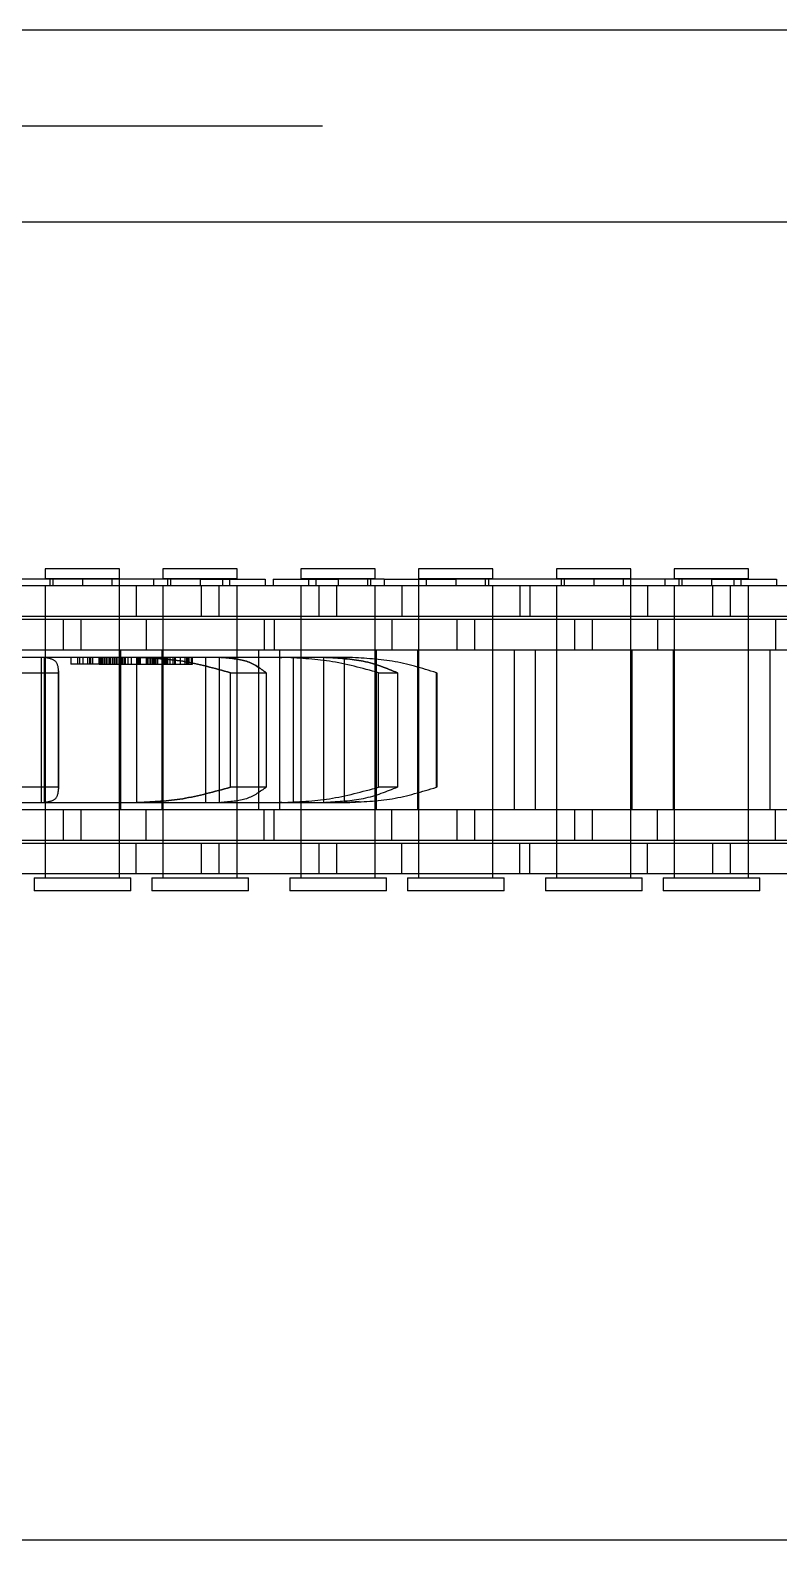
# Model space of a CAD drawing. Header units: metres. Extents: x 0 to 21025, y 0 to 14850.
# Drawn here: x 4449.4 to 4486.6, y 9261.1 to 9336.1 of the extents above; entities that cross this region are included whole.
import ezdxf

# ---------------------------------------------------------------- set-up
doc = ezdxf.new("R2010")
doc.units = ezdxf.units.M
doc.header["$LTSCALE"] = 25
doc.linetypes.add('HIDDEN2', pattern=[4.7625, 3.175, -1.5875])
doc.layers.add('SL4', color=4, linetype='Continuous')
doc.layers.add('ST1', color=7, linetype='HIDDEN2')

msp = doc.modelspace()

# ---------------------------------------------------------------- linework, layer by layer
at = {"layer": 'SL4'}
for p, q in [((5535.514, 9336.149), (4210.539, 9336.149)), ((4210.539, 9326.624), (5535.514, 9326.624)), ((4210.539, 9261.149), (5535.514, 9261.149))]:
    msp.add_line(p, q, dxfattribs=at)
at = {"layer": 'ST1'}
for p, q in [((5535.514, 9331.386), (4210.539, 9331.386)), ((4210.539, 9326.624), (5535.514, 9326.624)), ((4453.874, 9309.384), (4450.184, 9309.384)), ((4450.184, 9309.384), (4450.184, 9308.91)), ((4453.874, 9308.91), (4453.874, 9309.384)), ((4459.722, 9309.384), (4456.032, 9309.384)), ((4456.032, 9309.384), (4456.032, 9308.91)), ((4459.722, 9308.91), (4459.722, 9309.384)), ((4466.574, 9309.384), (4462.884, 9309.384)), ((4462.884, 9309.384), (4462.884, 9308.91)), ((4466.574, 9308.91), (4466.574, 9309.384)), ((4472.422, 9309.384), (4468.732, 9309.384)), ((4468.732, 9309.384), (4468.732, 9308.91)), ((4472.422, 9308.91), (4472.422, 9309.384)), ((4479.274, 9309.384), (4475.584, 9309.384)), ((4475.584, 9309.384), (4475.584, 9308.91)), ((4479.274, 9308.91), (4479.274, 9309.384)), ((4485.122, 9309.384), (4481.432, 9309.384)), ((4481.432, 9309.384), (4481.432, 9308.91)), ((4485.122, 9308.91), (4485.122, 9309.384)), ((4457.877, 9308.873), (4445.177, 9308.873)), ((4454.702, 9308.541), (4448.352, 9308.541)), ((4450.184, 9308.91), (4453.874, 9308.91)), ((4450.184, 9308.541), (4450.184, 9307.021)), ((4450.184, 9308.541), (4450.184, 9294.042)), ((4450.41, 9308.873), (4450.41, 9308.541)), ((4450.553, 9308.91), (4450.553, 9308.541)), ((4452.029, 9308.873), (4452.029, 9308.541)), ((4453.505, 9308.541), (4453.505, 9308.91)), ((4453.874, 9307.021), (4453.874, 9308.873)), ((4453.874, 9294.042), (4453.874, 9308.541)), ((4454.702, 9308.541), (4454.702, 9307.021)), ((4463.797, 9308.541), (4454.702, 9308.541)), ((4455.581, 9308.541), (4455.581, 9308.873)), ((4456.032, 9308.91), (4459.722, 9308.91)), ((4456.032, 9308.541), (4456.032, 9307.021)), ((4456.032, 9308.541), (4456.032, 9294.042)), ((4456.258, 9308.873), (4456.258, 9308.541)), ((4456.401, 9308.91), (4456.401, 9308.541)), ((4457.877, 9308.873), (4457.877, 9308.541)), ((4457.877, 9308.873), (4461.108, 9308.873)), ((4457.949, 9307.021), (4457.949, 9308.541)), ((4458.809, 9308.541), (4458.809, 9307.021)), ((4458.984, 9308.873), (4458.984, 9308.541)), ((4459.353, 9308.541), (4459.353, 9308.91)), ((4459.722, 9307.021), (4459.722, 9308.541)), ((4459.722, 9294.042), (4459.722, 9308.541)), ((4461.108, 9308.873), (4461.108, 9308.541)), ((4461.499, 9308.873), (4461.499, 9308.541)), ((4461.499, 9308.873), (4464.729, 9308.873)), ((4462.884, 9308.91), (4466.574, 9308.91)), ((4462.884, 9308.541), (4462.884, 9307.021)), ((4462.884, 9308.541), (4462.884, 9294.042)), ((4463.253, 9308.91), (4463.253, 9308.541)), ((4463.622, 9308.873), (4463.622, 9308.541)), ((4464.657, 9308.541), (4463.797, 9308.541)), ((4463.797, 9307.021), (4463.797, 9308.541)), ((4473.752, 9308.541), (4464.657, 9308.541)), ((4464.657, 9308.541), (4464.657, 9307.021)), ((4464.729, 9308.873), (4464.729, 9308.541)), ((4467.025, 9308.873), (4464.729, 9308.873)), ((4466.205, 9308.541), (4466.205, 9308.91)), ((4466.348, 9308.873), (4466.348, 9308.541)), ((4466.574, 9307.021), (4466.574, 9308.541)), ((4466.574, 9294.042), (4466.574, 9308.541)), ((4467.025, 9308.873), (4470.577, 9308.873)), ((4467.025, 9308.873), (4467.025, 9308.541)), ((4467.904, 9308.541), (4467.904, 9307.021)), ((4468.732, 9308.91), (4472.422, 9308.91)), ((4468.732, 9308.873), (4468.732, 9307.021)), ((4468.732, 9308.541), (4468.732, 9294.042)), ((4469.101, 9308.91), (4469.101, 9308.541)), ((4470.577, 9308.873), (4470.577, 9308.541)), ((4483.277, 9308.873), (4470.577, 9308.873)), ((4472.053, 9308.541), (4472.053, 9308.91)), ((4472.196, 9308.873), (4472.196, 9308.541)), ((4472.422, 9307.021), (4472.422, 9308.541)), ((4472.422, 9294.042), (4472.422, 9308.541)), ((4473.752, 9308.541), (4473.752, 9307.021)), ((4480.102, 9308.541), (4473.752, 9308.541)), ((4474.254, 9308.541), (4474.254, 9307.021)), ((4475.584, 9308.91), (4479.274, 9308.91)), ((4475.584, 9308.541), (4475.584, 9307.021)), ((4475.584, 9308.541), (4475.584, 9294.042)), ((4475.81, 9308.873), (4475.81, 9308.541)), ((4475.953, 9308.91), (4475.953, 9308.541)), ((4477.429, 9308.873), (4477.429, 9308.541)), ((4478.905, 9308.541), (4478.905, 9308.91)), ((4479.274, 9307.021), (4479.274, 9308.873)), ((4479.274, 9294.042), (4479.274, 9308.541)), ((4480.102, 9308.541), (4480.102, 9307.021)), ((4489.197, 9308.541), (4480.102, 9308.541)), ((4480.981, 9308.541), (4480.981, 9308.873)), ((4481.432, 9308.91), (4485.122, 9308.91)), ((4481.432, 9308.541), (4481.432, 9307.021)), ((4481.432, 9308.541), (4481.432, 9294.042)), ((4481.658, 9308.873), (4481.658, 9308.541)), ((4481.801, 9308.91), (4481.801, 9308.541)), ((4483.277, 9308.873), (4483.277, 9308.541)), ((4483.277, 9308.873), (4486.508, 9308.873)), ((4483.349, 9307.021), (4483.349, 9308.541)), ((4484.209, 9308.541), (4484.209, 9307.021)), ((4484.384, 9308.873), (4484.384, 9308.541)), ((4484.753, 9308.541), (4484.753, 9308.91)), ((4485.122, 9307.021), (4485.122, 9308.541)), ((4485.122, 9294.042), (4485.122, 9308.541)), ((4486.508, 9308.873), (4486.508, 9308.541)), ((4451.097, 9306.869), (4442.002, 9306.869)), ((4454.702, 9307.021), (4448.352, 9307.021)), ((4450.184, 9306.869), (4450.184, 9305.349)), ((4451.957, 9306.869), (4451.097, 9306.869)), ((4451.097, 9305.349), (4451.097, 9306.869)), ((4461.052, 9306.869), (4451.957, 9306.869)), ((4451.957, 9306.869), (4451.957, 9305.349)), ((4453.874, 9305.349), (4453.874, 9306.869)), ((4463.797, 9307.021), (4454.702, 9307.021)), ((4455.204, 9306.869), (4455.204, 9305.349)), ((4456.032, 9306.869), (4456.032, 9305.349)), ((4459.722, 9305.349), (4459.722, 9306.869)), ((4461.052, 9306.869), (4461.052, 9305.349)), ((4467.402, 9306.869), (4461.052, 9306.869)), ((4461.554, 9306.869), (4461.554, 9305.349)), ((4462.884, 9306.869), (4462.884, 9305.349)), ((4464.657, 9307.021), (4463.797, 9307.021)), ((4473.752, 9307.021), (4464.657, 9307.021)), ((4466.574, 9305.349), (4466.574, 9306.869)), ((4467.402, 9306.869), (4467.402, 9305.349)), ((4476.497, 9306.869), (4467.402, 9306.869)), ((4468.732, 9306.869), (4468.732, 9305.349)), ((4470.649, 9305.349), (4470.649, 9306.869)), ((4471.509, 9306.869), (4471.509, 9305.349)), ((4472.422, 9305.349), (4472.422, 9306.869)), ((4480.102, 9307.021), (4473.752, 9307.021)), ((4475.584, 9306.869), (4475.584, 9305.349)), ((4477.357, 9306.869), (4476.497, 9306.869)), ((4476.497, 9305.349), (4476.497, 9306.869)), ((4486.452, 9306.869), (4477.357, 9306.869)), ((4477.357, 9306.869), (4477.357, 9305.349)), ((4479.274, 9305.349), (4479.274, 9306.869)), ((4489.197, 9307.021), (4480.102, 9307.021)), ((4480.604, 9306.869), (4480.604, 9305.349)), ((4481.432, 9306.869), (4481.432, 9305.349)), ((4485.122, 9305.349), (4485.122, 9306.869)), ((4486.452, 9306.869), (4486.452, 9305.349)), ((4492.802, 9306.869), (4486.452, 9306.869)), ((4451.097, 9305.349), (4442.002, 9305.349)), ((4450.184, 9305.349), (4450.184, 9297.419)), ((4451.957, 9305.349), (4451.097, 9305.349)), ((4461.052, 9305.349), (4451.957, 9305.349)), ((4453.874, 9297.419), (4453.874, 9305.349)), ((4453.917, 9305.349), (4453.917, 9297.419)), ((4455.989, 9297.419), (4455.989, 9305.349)), ((4456.032, 9305.349), (4456.032, 9297.419)), ((4459.722, 9297.419), (4459.722, 9305.349)), ((4460.769, 9305.349), (4460.769, 9297.419)), ((4467.402, 9305.349), (4461.052, 9305.349)), ((4461.837, 9297.419), (4461.837, 9305.349)), ((4462.884, 9305.349), (4462.884, 9297.419)), ((4466.574, 9297.419), (4466.574, 9305.349)), ((4466.617, 9305.349), (4466.617, 9297.419)), ((4476.497, 9305.349), (4467.402, 9305.349)), ((4468.689, 9297.419), (4468.689, 9305.349)), ((4468.732, 9305.349), (4468.732, 9297.419)), ((4472.422, 9297.419), (4472.422, 9305.349)), ((4473.469, 9305.349), (4473.469, 9297.419)), ((4474.537, 9297.419), (4474.537, 9305.349)), ((4475.584, 9305.349), (4475.584, 9297.419)), ((4477.357, 9305.349), (4476.497, 9305.349)), ((4486.452, 9305.349), (4477.357, 9305.349)), ((4479.274, 9297.419), (4479.274, 9305.349)), ((4479.317, 9305.349), (4479.317, 9297.419)), ((4481.389, 9297.419), (4481.389, 9305.349)), ((4481.432, 9305.349), (4481.432, 9297.419)), ((4485.122, 9297.419), (4485.122, 9305.349)), ((4486.169, 9305.349), (4486.169, 9297.419)), ((4492.802, 9305.349), (4486.452, 9305.349)), ((4450.171, 9304.989), (4444.689, 9304.989)), ((4449.982, 9304.989), (4449.982, 9297.779)), ((4450.132, 9304.989), (4450.132, 9297.779)), ((4454.716, 9304.989), (4450.171, 9304.989)), ((4451.458, 9304.989), (4451.458, 9304.654)), ((4452.297, 9304.654), (4451.458, 9304.654)), ((4451.793, 9304.989), (4451.793, 9304.654)), ((4451.895, 9304.654), (4451.895, 9304.989)), ((4452.066, 9304.654), (4452.066, 9304.989)), ((4452.297, 9304.654), (4452.297, 9304.989)), ((4452.45, 9304.654), (4452.297, 9304.654)), ((4452.401, 9304.654), (4452.401, 9304.989)), ((4452.45, 9304.654), (4452.45, 9304.989)), ((4452.864, 9304.654), (4452.45, 9304.654)), ((4452.542, 9304.654), (4452.542, 9304.989)), ((4452.864, 9304.654), (4452.864, 9304.989)), ((4452.864, 9304.654), (4455.294, 9304.654)), ((4452.923, 9304.989), (4452.923, 9304.654)), ((4452.924, 9304.654), (4452.924, 9304.989)), ((4452.975, 9304.654), (4452.975, 9304.989)), ((4452.988, 9304.654), (4452.988, 9304.989)), ((4452.989, 9304.654), (4452.989, 9304.989)), ((4453.046, 9304.654), (4453.046, 9304.989)), ((4453.122, 9304.654), (4453.122, 9304.989)), ((4453.131, 9304.654), (4453.131, 9304.989)), ((4453.162, 9304.654), (4453.162, 9304.989)), ((4453.236, 9304.989), (4453.236, 9304.654)), ((4453.239, 9304.654), (4453.239, 9304.989)), ((4453.247, 9304.654), (4453.247, 9304.989)), ((4453.26, 9304.654), (4453.26, 9304.989)), ((4453.353, 9304.654), (4453.353, 9304.989)), ((4453.373, 9304.654), (4453.373, 9304.989)), ((4453.38, 9304.654), (4453.38, 9304.989)), ((4453.449, 9304.654), (4453.449, 9304.989)), ((4453.542, 9304.654), (4453.542, 9304.989)), ((4453.626, 9304.654), (4453.626, 9304.989)), ((4453.706, 9304.654), (4453.706, 9304.989)), ((4453.754, 9304.654), (4453.754, 9304.989)), ((4453.858, 9304.654), (4453.858, 9304.989)), ((4453.89, 9304.654), (4453.89, 9304.989)), ((4453.893, 9304.654), (4453.893, 9304.989)), ((4453.926, 9304.654), (4453.926, 9304.989)), ((4453.965, 9304.654), (4453.965, 9304.989)), ((4453.999, 9304.654), (4453.999, 9304.989)), ((4454.002, 9304.654), (4454.002, 9304.989)), ((4454.028, 9304.654), (4454.028, 9304.989)), ((4454.032, 9304.654), (4454.032, 9304.989)), ((4454.12, 9304.654), (4454.12, 9304.989)), ((4454.133, 9304.654), (4454.133, 9304.989)), ((4454.15, 9304.654), (4454.15, 9304.989)), ((4454.169, 9304.654), (4454.169, 9304.989)), ((4454.177, 9304.654), (4454.177, 9304.989)), ((4454.31, 9304.654), (4454.31, 9304.989)), ((4454.47, 9304.654), (4454.47, 9304.989)), ((4454.716, 9304.989), (4454.716, 9297.779)), ((4454.831, 9304.989), (4454.716, 9304.989)), ((4454.716, 9304.989), (4454.831, 9304.989)), ((4454.804, 9304.654), (4454.804, 9304.989)), ((4458.9, 9304.989), (4454.831, 9304.989)), ((4454.853, 9304.654), (4454.853, 9304.989)), ((4454.914, 9304.654), (4454.914, 9304.989)), ((4455.213, 9304.654), (4455.213, 9304.989)), ((4455.254, 9304.654), (4455.254, 9304.989)), ((4455.275, 9304.654), (4455.275, 9304.989)), ((4455.294, 9304.654), (4455.294, 9304.989)), ((4455.294, 9304.654), (4455.684, 9304.654)), ((4455.403, 9304.654), (4455.403, 9304.989)), ((4455.449, 9304.654), (4455.449, 9304.989)), ((4455.53, 9304.654), (4455.53, 9304.989)), ((4455.584, 9304.654), (4455.584, 9304.989)), ((4455.638, 9304.654), (4455.638, 9304.989)), ((4455.656, 9304.654), (4455.656, 9304.989)), ((4455.677, 9304.654), (4455.677, 9304.989)), ((4455.684, 9304.654), (4455.684, 9304.989)), ((4455.684, 9304.654), (4456.531, 9304.654)), ((4455.756, 9304.654), (4455.756, 9304.989)), ((4455.78, 9304.654), (4455.78, 9304.989)), ((4456.115, 9304.654), (4456.115, 9304.989)), ((4456.141, 9304.654), (4456.141, 9304.989)), ((4456.188, 9304.654), (4456.188, 9304.989)), ((4456.225, 9304.654), (4456.225, 9304.989)), ((4456.273, 9304.654), (4456.273, 9304.989)), ((4456.395, 9304.654), (4456.395, 9304.989)), ((4456.531, 9304.654), (4456.531, 9304.989)), ((4456.531, 9304.654), (4456.814, 9304.654)), ((4456.627, 9304.654), (4456.627, 9304.989)), ((4456.648, 9304.654), (4456.648, 9304.989)), ((4456.814, 9304.654), (4456.898, 9304.654)), ((4456.898, 9304.654), (4456.898, 9304.989)), ((4456.898, 9304.654), (4457.222, 9304.654)), ((4457.132, 9304.654), (4457.132, 9304.989)), ((4457.222, 9304.654), (4457.222, 9304.989)), ((4457.222, 9304.654), (4457.258, 9304.654)), ((4457.258, 9304.654), (4457.258, 9304.989)), ((4457.258, 9304.654), (4457.466, 9304.654)), ((4457.301, 9304.654), (4457.301, 9304.989)), ((4457.338, 9304.654), (4457.338, 9304.989)), ((4457.456, 9304.654), (4457.456, 9304.989)), ((4457.466, 9304.654), (4457.466, 9304.989)), ((4457.466, 9304.654), (4457.501, 9304.654)), ((4457.486, 9304.654), (4457.486, 9304.989)), ((4457.501, 9304.654), (4457.501, 9304.989)), ((4458.152, 9304.989), (4458.152, 9297.779)), ((4458.822, 9304.989), (4458.822, 9297.779)), ((4461.813, 9304.989), (4458.9, 9304.989)), ((4461.813, 9304.989), (4461.813, 9297.779)), ((4461.942, 9304.989), (4461.813, 9304.989)), ((4461.813, 9304.989), (4461.942, 9304.989)), ((4464.107, 9304.989), (4461.942, 9304.989)), ((4462.499, 9304.989), (4462.499, 9297.779)), ((4463.998, 9304.989), (4463.998, 9297.779)), ((4465.037, 9304.989), (4464.107, 9304.989)), ((4465.037, 9304.989), (4465.037, 9297.779)), ((4465.163, 9304.989), (4465.037, 9304.989)), ((4465.037, 9304.989), (4465.163, 9304.989)), ((4465.304, 9304.989), (4465.163, 9304.989)), ((4448.467, 9304.227), (4450.843, 9304.227)), ((4450.843, 9304.227), (4450.843, 9298.541)), ((4450.845, 9298.483), (4450.845, 9304.284)), ((4459.393, 9304.227), (4461.156, 9304.227)), ((4459.393, 9298.541), (4459.393, 9304.227)), ((4461.156, 9304.227), (4461.156, 9298.541)), ((4466.737, 9298.541), (4466.737, 9304.227)), ((4466.737, 9304.227), (4467.675, 9304.227)), ((4467.675, 9304.227), (4467.675, 9298.541)), ((4469.613, 9304.227), (4469.637, 9304.227)), ((4469.613, 9298.541), (4469.613, 9304.227)), ((4469.637, 9304.227), (4469.637, 9298.541)), ((4450.843, 9298.541), (4448.467, 9298.541)), ((4461.156, 9298.541), (4459.393, 9298.541)), ((4467.675, 9298.541), (4466.737, 9298.541)), ((4469.637, 9298.541), (4469.613, 9298.541)), ((4444.689, 9297.779), (4450.171, 9297.779)), ((4450.171, 9297.779), (4454.716, 9297.779)), ((4454.716, 9297.779), (4454.831, 9297.779)), ((4454.831, 9297.779), (4454.716, 9297.779)), ((4454.831, 9297.779), (4458.9, 9297.779)), ((4458.9, 9297.779), (4461.813, 9297.779)), ((4461.813, 9297.779), (4461.942, 9297.779)), ((4461.942, 9297.779), (4461.813, 9297.779)), ((4461.942, 9297.779), (4464.107, 9297.779)), ((4464.107, 9297.779), (4465.037, 9297.779)), ((4465.037, 9297.779), (4465.163, 9297.779)), ((4465.163, 9297.779), (4465.037, 9297.779)), ((4465.778, 9297.831), (4465.163, 9297.779)), ((4465.163, 9297.779), (4465.304, 9297.779)), ((4465.784, 9297.788), (4465.304, 9297.779)), ((4451.097, 9297.419), (4442.002, 9297.419)), ((4450.184, 9297.419), (4450.184, 9295.899)), ((4451.957, 9297.419), (4451.097, 9297.419)), ((4451.097, 9295.899), (4451.097, 9297.419)), ((4461.052, 9297.419), (4451.957, 9297.419)), ((4451.957, 9297.419), (4451.957, 9295.899)), ((4453.874, 9295.899), (4453.874, 9297.419)), ((4455.204, 9295.899), (4455.204, 9297.419)), ((4456.032, 9297.419), (4456.032, 9295.899)), ((4459.722, 9295.899), (4459.722, 9297.419)), ((4461.052, 9295.899), (4461.052, 9297.419)), ((4467.402, 9297.419), (4461.052, 9297.419)), ((4461.554, 9295.899), (4461.554, 9297.419)), ((4462.884, 9297.419), (4462.884, 9295.899)), ((4466.574, 9295.899), (4466.574, 9297.419)), ((4467.402, 9295.899), (4467.402, 9297.419)), ((4476.497, 9297.419), (4467.402, 9297.419)), ((4468.732, 9297.419), (4468.732, 9295.899)), ((4470.649, 9295.899), (4470.649, 9297.419)), ((4471.509, 9297.419), (4471.509, 9295.899)), ((4472.422, 9295.899), (4472.422, 9297.419)), ((4475.584, 9297.419), (4475.584, 9295.899)), ((4477.357, 9297.419), (4476.497, 9297.419)), ((4476.497, 9295.899), (4476.497, 9297.419)), ((4486.452, 9297.419), (4477.357, 9297.419)), ((4477.357, 9297.419), (4477.357, 9295.899)), ((4479.274, 9295.899), (4479.274, 9297.419)), ((4480.604, 9295.899), (4480.604, 9297.419)), ((4481.432, 9297.419), (4481.432, 9295.899)), ((4485.122, 9295.899), (4485.122, 9297.419)), ((4486.452, 9295.899), (4486.452, 9297.419)), ((4492.802, 9297.419), (4486.452, 9297.419)), ((4451.097, 9295.899), (4442.002, 9295.899)), ((4454.702, 9295.747), (4448.352, 9295.747)), ((4450.184, 9295.747), (4450.184, 9294.227)), ((4451.957, 9295.899), (4451.097, 9295.899)), ((4461.052, 9295.899), (4451.957, 9295.899)), ((4453.874, 9294.227), (4453.874, 9295.747)), ((4454.702, 9294.227), (4454.702, 9295.747)), ((4463.797, 9295.747), (4454.702, 9295.747)), ((4456.032, 9295.747), (4456.032, 9294.227)), ((4457.949, 9294.227), (4457.949, 9295.747)), ((4458.809, 9295.747), (4458.809, 9294.227)), ((4459.722, 9294.227), (4459.722, 9295.747)), ((4467.402, 9295.899), (4461.052, 9295.899)), ((4462.884, 9295.747), (4462.884, 9294.227)), ((4464.657, 9295.747), (4463.797, 9295.747)), ((4463.797, 9294.227), (4463.797, 9295.747)), ((4473.752, 9295.747), (4464.657, 9295.747)), ((4464.657, 9295.747), (4464.657, 9294.227)), ((4466.574, 9294.227), (4466.574, 9295.747)), ((4476.497, 9295.899), (4467.402, 9295.899)), ((4467.904, 9294.227), (4467.904, 9295.747)), ((4468.732, 9295.747), (4468.732, 9294.227)), ((4472.422, 9294.227), (4472.422, 9295.747)), ((4473.752, 9294.227), (4473.752, 9295.747)), ((4480.102, 9295.747), (4473.752, 9295.747)), ((4474.254, 9294.227), (4474.254, 9295.747)), ((4475.584, 9295.747), (4475.584, 9294.227)), ((4477.357, 9295.899), (4476.497, 9295.899)), ((4486.452, 9295.899), (4477.357, 9295.899)), ((4479.274, 9294.227), (4479.274, 9295.747)), ((4480.102, 9294.227), (4480.102, 9295.747)), ((4489.197, 9295.747), (4480.102, 9295.747)), ((4481.432, 9295.747), (4481.432, 9294.227)), ((4483.349, 9294.227), (4483.349, 9295.747)), ((4484.209, 9295.747), (4484.209, 9294.227)), ((4485.122, 9294.227), (4485.122, 9295.747)), ((4492.802, 9295.899), (4486.452, 9295.899)), ((4454.702, 9294.227), (4448.352, 9294.227)), ((4449.631, 9294.042), (4454.428, 9294.042)), ((4449.631, 9294.042), (4449.631, 9293.384)), ((4454.428, 9293.384), (4454.428, 9294.042)), ((4463.797, 9294.227), (4454.702, 9294.227)), ((4455.479, 9294.042), (4460.276, 9294.042)), ((4455.479, 9294.042), (4455.479, 9293.384)), ((4460.276, 9293.384), (4460.276, 9294.042)), ((4462.331, 9294.042), (4467.128, 9294.042)), ((4462.331, 9294.042), (4462.331, 9293.384)), ((4464.657, 9294.227), (4463.797, 9294.227)), ((4473.752, 9294.227), (4464.657, 9294.227)), ((4467.128, 9293.384), (4467.128, 9294.042)), ((4468.179, 9294.042), (4472.976, 9294.042)), ((4468.179, 9294.042), (4468.179, 9293.384)), ((4472.976, 9293.384), (4472.976, 9294.042)), ((4480.102, 9294.227), (4473.752, 9294.227)), ((4475.031, 9294.042), (4479.828, 9294.042)), ((4475.031, 9294.042), (4475.031, 9293.384)), ((4479.828, 9293.384), (4479.828, 9294.042)), ((4489.197, 9294.227), (4480.102, 9294.227)), ((4480.879, 9294.042), (4485.676, 9294.042)), ((4480.879, 9294.042), (4480.879, 9293.384)), ((4485.676, 9293.384), (4485.676, 9294.042)), ((4454.428, 9293.384), (4449.631, 9293.384)), ((4460.276, 9293.384), (4455.479, 9293.384)), ((4467.128, 9293.384), (4462.331, 9293.384)), ((4472.976, 9293.384), (4468.179, 9293.384)), ((4479.828, 9293.384), (4475.031, 9293.384)), ((4485.676, 9293.384), (4480.879, 9293.384))]:
    msp.add_line(p, q, dxfattribs=at)
for points, knots in [([(4450.171, 9304.989), (4450.372, 9304.953), (4450.789, 9304.88), (4450.824, 9304.449), (4450.843, 9304.227)], [0, 0, 0, 0, 0.4847353, 1, 1, 1, 1]), ([(4459.393, 9304.227), (4458.593, 9304.449), (4457.041, 9304.88), (4455.553, 9304.953), (4454.831, 9304.989)], [0, 0, 0, 0, 0.515264, 1, 1, 1, 1]), ([(4454.831, 9304.989), (4455.553, 9304.953), (4457.041, 9304.88), (4458.593, 9304.449), (4459.393, 9304.227)], [0, 0, 0, 0, 0.484736, 1, 1, 1, 1]), ([(4458.9, 9304.989), (4459.352, 9304.953), (4460.285, 9304.88), (4460.86, 9304.449), (4461.156, 9304.227)], [0, 0, 0, 0, 0.484737, 1, 1, 1, 1]), ([(4461.156, 9304.227), (4460.86, 9304.449), (4460.285, 9304.88), (4459.352, 9304.953), (4458.9, 9304.989)], [0, 0, 0, 0, 0.515263, 1, 1, 1, 1]), ([(4466.737, 9304.227), (4465.931, 9304.449), (4464.366, 9304.88), (4462.733, 9304.953), (4461.942, 9304.989)], [0, 0, 0, 0, 0.515256, 1, 1, 1, 1]), ([(4464.107, 9304.989), (4464.755, 9304.953), (4466.092, 9304.88), (4467.137, 9304.449), (4467.675, 9304.227)], [0, 0, 0, 0, 0.484736, 1, 1, 1, 1]), ([(4467.675, 9304.227), (4467.137, 9304.449), (4466.092, 9304.88), (4464.755, 9304.953), (4464.107, 9304.989)], [0, 0, 0, 0, 0.515264, 1, 1, 1, 1]), ([(4469.613, 9304.227), (4468.898, 9304.449), (4467.509, 9304.88), (4465.929, 9304.953), (4465.163, 9304.989)], [0, 0, 0, 0, 0.515254, 1, 1, 1, 1]), ([(4450.843, 9298.541), (4450.824, 9298.318), (4450.789, 9297.887), (4450.372, 9297.814), (4450.171, 9297.779)], [0, 0, 0, 0, 0.51526, 1, 1, 1, 1]), ([(4454.831, 9297.779), (4455.553, 9297.814), (4457.041, 9297.887), (4458.593, 9298.318), (4459.393, 9298.541)], [0, 0, 0, 0, 0.484736, 1, 1, 1, 1]), ([(4459.393, 9298.541), (4458.593, 9298.318), (4457.041, 9297.887), (4455.553, 9297.814), (4454.831, 9297.779)], [0, 0, 0, 0, 0.515264, 1, 1, 1, 1]), ([(4461.156, 9298.541), (4460.86, 9298.318), (4460.285, 9297.887), (4459.352, 9297.814), (4458.9, 9297.779)], [0, 0, 0, 0, 0.515263, 1, 1, 1, 1]), ([(4461.942, 9297.779), (4462.733, 9297.814), (4464.366, 9297.887), (4465.93, 9298.318), (4466.737, 9298.541)], [0, 0, 0, 0, 0.484722, 1, 1, 1, 1]), ([(4467.675, 9298.541), (4467.137, 9298.318), (4466.092, 9297.887), (4464.755, 9297.814), (4464.107, 9297.779)], [0, 0, 0, 0, 0.515264, 1, 1, 1, 1]), ([(4465.163, 9297.779), (4465.929, 9297.814), (4467.509, 9297.887), (4468.898, 9298.318), (4469.613, 9298.541)], [0, 0, 0, 0, 0.484725, 1, 1, 1, 1])]:
    msp.add_open_spline(points, degree=3, knots=knots, dxfattribs=at)

doc.saveas('drawing.dxf')
